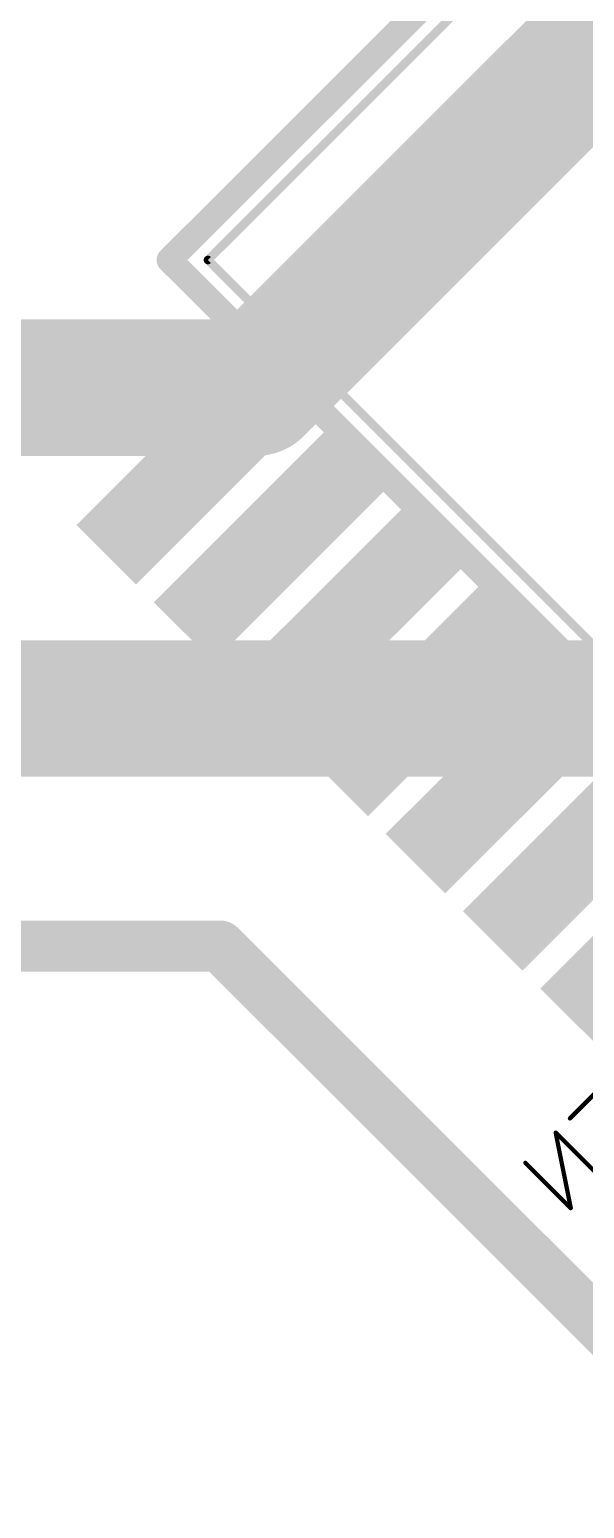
# Model space of a CAD drawing. Extents: x -76 to 580, y -41 to 95.
# Drawn here: x 110.94 to 114.24, y 4.93 to 13.73 of the extents above; entities that cross this region are included whole.
import ezdxf

# ---------------------------------------------------------------- set-up
doc = ezdxf.new("R2010")
doc.units = 0
for name, color, linetype in [('1', 22, 'CONTINUOUS'), ('16', 175, 'CONTINUOUS'), ('22', 2, 'CONTINUOUS'), ('28', 253, 'CONTINUOUS'), ('30', 253, 'CONTINUOUS'), ('32', 253, 'CONTINUOUS'), ('52', 253, 'CONTINUOUS')]:
    doc.layers.add(name, color=color, linetype=linetype)

# ---------------------------------------------------------------- blocks, each defined once
blk = doc.blocks.new('RECT')
blk.add_solid([(-0.5, -0.5), (0.5, -0.5), (-0.5, 0.5), (0.5, 0.5)])

msp = doc.modelspace()

# ---------------------------------------------------------------- linework, layer by layer
at = {"layer": '1'}
for points, const_width in [([(115.0463, 14.3543), (112.2886, 11.5966)], 0.8128), ([(112.2886, 11.5966), (101.682, 11.5966)], 0.8128), ([(115.612, 9.6874), (99.3485, 9.6874)], 0.8128), ([(112.0764, 8.2731), (98.3586, 8.2731)], 0.3048), ([(114.6927, 5.6569), (112.0764, 8.2731)], 0.3048)]:
    msp.add_lwpolyline(points, dxfattribs=dict(at, const_width=const_width))
for points, const_width in [([(112.2886, 11.3933, 1), (112.2886, 11.7998)], 0.4064), ([(112.1449, 11.7402, 1), (112.4322, 11.4529)], 0.4064), ([(112.1303, 8.327, 1), (112.0225, 8.2193)], 0.1524), ([(112.0764, 8.1969, 1), (112.0764, 8.3493)], 0.1524)]:
    msp.add_lwpolyline(points, format="xyb", dxfattribs=dict(at, const_width=const_width))
at = {"layer": '22', "const_width": 0.1524}
for points in [[(115.9125, 16.4933), (111.7759, 12.3567)], [(111.7759, 12.3567), (119.1298, 5.0028)]]:
    msp.add_lwpolyline(points, dxfattribs=at)
at = {"layer": '22', "const_width": 0.0762}
for points in [[(111.8028, 12.3836, 1), (111.749, 12.3297)], [(111.749, 12.3836, 1), (111.8028, 12.3297)]]:
    msp.add_lwpolyline(points, format="xyb", dxfattribs=at)
at = {"layer": '28'}
for points, const_width in [([(115.9125, 16.2642), (112.005, 12.3567)], 0.0508), ([(112.005, 12.3567), (119.1298, 5.2319)], 0.0508), ([(114.1576, 7.248), (114.3373, 7.4277)], 0.0254), ([(114.3424, 6.8935), (114.0727, 7.1631)], 0.0254), ([(114.0727, 7.1631), (114.1626, 6.7137)], 0.0254), ([(114.1626, 6.7137), (113.893, 6.9834)], 0.0254)]:
    msp.add_lwpolyline(points, dxfattribs=dict(at, const_width=const_width))
for points, const_width in [([(112.014, 12.3657, 1), (111.996, 12.3477)], 0.0254), ([(111.996, 12.3657, 1), (112.014, 12.3477)], 0.0254), ([(114.1531, 7.2524, 1), (114.1621, 7.2435)], 0.0127), ([(114.079, 7.1644, 1), (114.0665, 7.1619)], 0.0127), ([(114.0772, 7.1676, 1), (114.0682, 7.1586)], 0.0127), ([(113.8975, 6.9878, 1), (113.8885, 6.9789)], 0.0127), ([(114.1564, 6.7125, 1), (114.1688, 6.715)], 0.0127), ([(114.1581, 6.7092, 1), (114.1671, 6.7182)], 0.0127)]:
    msp.add_lwpolyline(points, format="xyb", dxfattribs=dict(at, const_width=const_width))

# ---------------------------------------------------------------- block references
at = {"layer": '16', "xscale": 0.348, "yscale": 1.397, "rotation": 135}
for p in [(111.9484, 11.1504), (112.4081, 10.6907), (112.8677, 10.2311), (113.3273, 9.7715), (113.7869, 9.3119), (114.2465, 8.8523), (114.7062, 8.3926)]:
    msp.add_blockref('RECT', p, dxfattribs=at)
at = {"layer": '30', "xscale": 0.5004, "yscale": 1.5494, "rotation": 135}
for p in [(111.9484, 11.1504), (112.4081, 10.6907), (112.8677, 10.2311), (113.3273, 9.7715), (113.7869, 9.3119), (114.2465, 8.8523), (114.7062, 8.3926)]:
    msp.add_blockref('RECT', p, dxfattribs=at)
at = {"layer": '32', "xscale": 0.348, "yscale": 1.397, "rotation": 135}
for p in [(111.9484, 11.1504), (112.4081, 10.6907), (112.8677, 10.2311), (113.3273, 9.7715), (113.7869, 9.3119), (114.2465, 8.8523), (114.7062, 8.3926)]:
    msp.add_blockref('RECT', p, dxfattribs=at)
at = {"layer": '52', "xscale": 0.325, "yscale": 0.9344, "rotation": 135}
for p in [(112.1063, 11.3082), (112.5659, 10.8486), (113.0255, 10.389), (113.4851, 9.9293), (113.9447, 9.4697), (114.4044, 9.0101)]:
    msp.add_blockref('RECT', p, dxfattribs=at)

doc.saveas('drawing.dxf')
